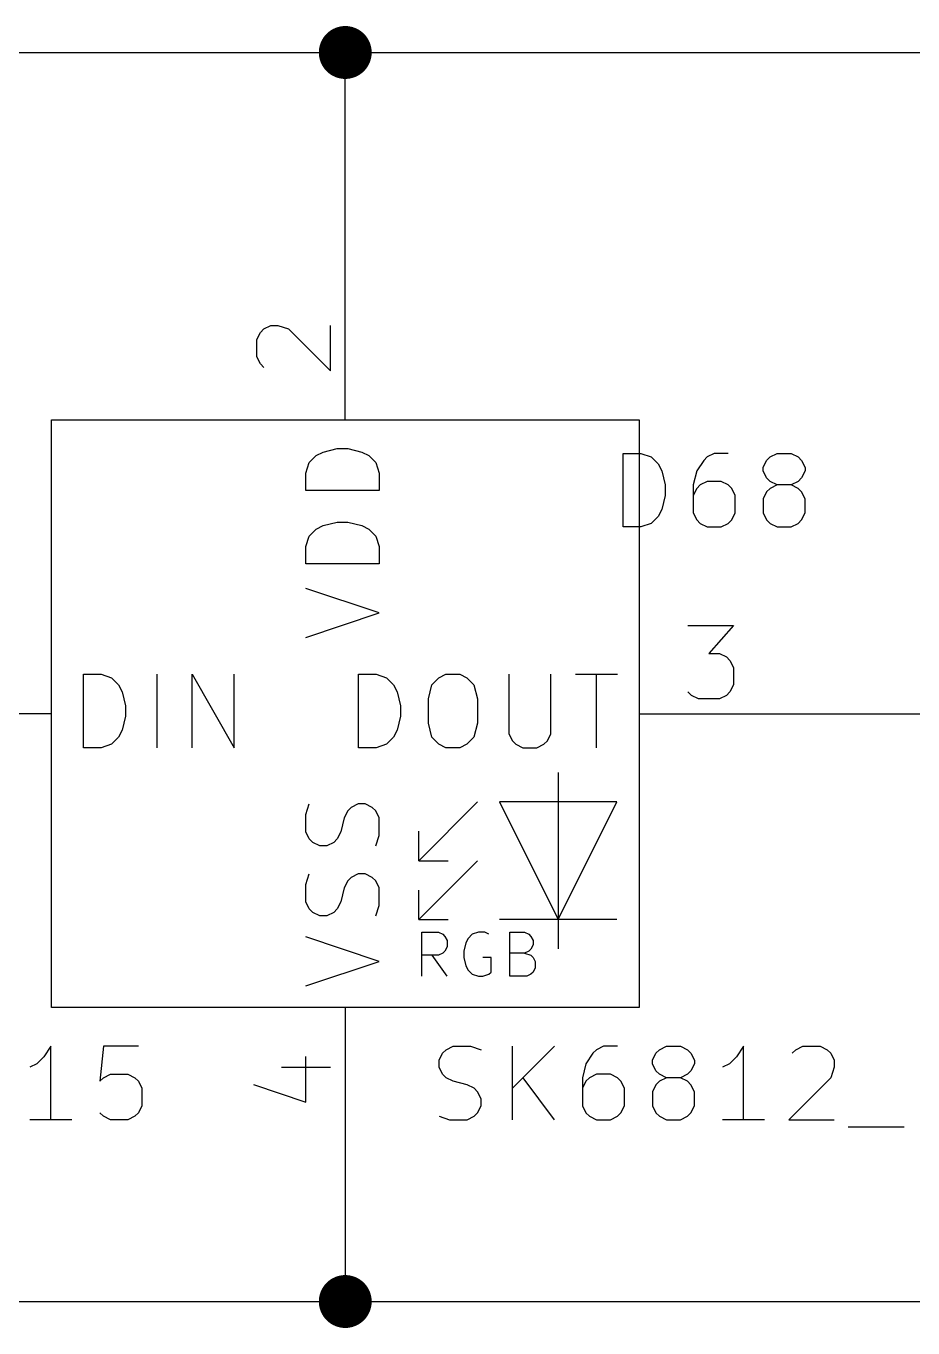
# Model space of a CAD drawing. Header units: millimetres. Extents: x 10 to 287, y -200 to -10.
# Drawn here: x 171.01 to 186.35, y -62.69 to -40.18 of the extents above; entities that cross this region are included whole.
import ezdxf

# ---------------------------------------------------------------- set-up
doc = ezdxf.new("R2010")
doc.units = ezdxf.units.MM
for name, color, linetype in [('GREENSIXTYFIVE', 129, 'CONTINUOUS'), ('LIGHTGREEN', 92, 'CONTINUOUS'), ('LIGHTRED', 12, 'CONTINUOUS'), ('RED', 14, 'CONTINUOUS'), ('WHITE', 250, 'CONTINUOUS')]:
    doc.layers.add(name, color=color, linetype=linetype)

msp = doc.modelspace()

# ---------------------------------------------------------------- linework, layer by layer
at = {"layer": 'GREENSIXTYFIVE', "linetype": 'CONTINUOUS'}
for p, q in [((175.908, -47.7278), (176.029, -47.6068)), ((175.908, -47.7278), (176.029, -47.6068)), ((176.029, -47.6068), (176.1499, -47.5463)), ((176.029, -47.6068), (176.1499, -47.5463)), ((176.1499, -47.5463), (176.3918, -47.4859)), ((176.1499, -47.5463), (176.3918, -47.4859)), ((176.3918, -47.4859), (176.5732, -47.4859)), ((176.3918, -47.4859), (176.5732, -47.4859)), ((176.5732, -47.4859), (176.8151, -47.5463)), ((176.5732, -47.4859), (176.8151, -47.5463)), ((176.8151, -47.5463), (176.9361, -47.6068)), ((176.8151, -47.5463), (176.9361, -47.6068)), ((176.9361, -47.6068), (177.0571, -47.7278)), ((176.9361, -47.6068), (177.0571, -47.7278)), ((181.3378, -48.8392), (181.3378, -47.5692)), ((181.3378, -47.5692), (181.6402, -47.5692)), ((181.3378, -48.8392), (181.3378, -47.5692)), ((181.3378, -47.5692), (181.6402, -47.5692)), ((181.6402, -47.5692), (181.8216, -47.6297)), ((181.6402, -47.5692), (181.8216, -47.6297)), ((181.8216, -47.6297), (181.9426, -47.7507)), ((181.8216, -47.6297), (181.9426, -47.7507)), ((182.7288, -47.6902), (182.6078, -47.8716)), ((182.7288, -47.6902), (182.6078, -47.8716)), ((182.7893, -47.6297), (182.7288, -47.6902)), ((182.7893, -47.6297), (182.7288, -47.6902)), ((182.9102, -47.5692), (182.7893, -47.6297)), ((182.9102, -47.5692), (182.7893, -47.6297)), ((183.1521, -47.5692), (182.9102, -47.5692)), ((183.1521, -47.5692), (182.9102, -47.5692)), ((183.7569, -47.8111), (183.8173, -47.6902)), ((183.7569, -47.8111), (183.8173, -47.6902)), ((183.8173, -47.6902), (183.8778, -47.6297)), ((183.8173, -47.6902), (183.8778, -47.6297)), ((183.8778, -47.6297), (183.9988, -47.5692)), ((183.8778, -47.6297), (183.9988, -47.5692)), ((183.9988, -47.5692), (184.2407, -47.5692)), ((183.9988, -47.5692), (184.2407, -47.5692)), ((184.2407, -47.5692), (184.3616, -47.6297)), ((184.2407, -47.5692), (184.3616, -47.6297)), ((184.3616, -47.6297), (184.4221, -47.6902)), ((184.3616, -47.6297), (184.4221, -47.6902)), ((184.4221, -47.6902), (184.4826, -47.8111)), ((184.4221, -47.6902), (184.4826, -47.8111)), ((175.8475, -47.9092), (175.908, -47.7278)), ((175.8475, -47.9092), (175.908, -47.7278)), ((175.8475, -48.2116), (175.8475, -47.9092)), ((175.8475, -48.2116), (175.8475, -47.9092)), ((177.0571, -47.7278), (177.1175, -47.9092)), ((177.0571, -47.7278), (177.1175, -47.9092)), ((177.1175, -47.9092), (177.1175, -48.2116)), ((177.1175, -47.9092), (177.1175, -48.2116)), ((181.9426, -47.7507), (182.0031, -47.8716)), ((181.9426, -47.7507), (182.0031, -47.8716)), ((182.0031, -47.8716), (182.0635, -48.1135)), ((182.0031, -47.8716), (182.0635, -48.1135)), ((182.6078, -47.8716), (182.5474, -48.1135)), ((182.6078, -47.8716), (182.5474, -48.1135)), ((183.7569, -47.8716), (183.7569, -47.8111)), ((183.7569, -47.8716), (183.7569, -47.8111)), ((183.8173, -47.9926), (183.7569, -47.8716)), ((183.8173, -47.9926), (183.7569, -47.8716)), ((184.4826, -47.8716), (184.4221, -47.9926)), ((184.4826, -47.8716), (184.4221, -47.9926)), ((184.4826, -47.8111), (184.4826, -47.8716)), ((184.4826, -47.8111), (184.4826, -47.8716)), ((182.0635, -48.1135), (182.0635, -48.2949)), ((182.0635, -48.1135), (182.0635, -48.2949)), ((182.5474, -48.1135), (182.5474, -48.5973)), ((182.5474, -48.1135), (182.5474, -48.5973)), ((182.6683, -48.1135), (182.6078, -48.174)), ((182.6683, -48.1135), (182.6078, -48.174)), ((182.7893, -48.053), (182.6683, -48.1135)), ((182.7893, -48.053), (182.6683, -48.1135)), ((183.0312, -48.053), (182.7893, -48.053)), ((183.0312, -48.053), (182.7893, -48.053)), ((183.1521, -48.1135), (183.0312, -48.053)), ((183.1521, -48.1135), (183.0312, -48.053)), ((183.2126, -48.174), (183.1521, -48.1135)), ((183.2126, -48.174), (183.1521, -48.1135)), ((183.8778, -48.053), (183.8173, -47.9926)), ((183.8778, -48.053), (183.8173, -47.9926)), ((183.9988, -48.1135), (183.8778, -48.053)), ((183.9988, -48.1135), (183.8778, -48.053)), ((183.9988, -48.1135), (183.8778, -48.174)), ((183.9988, -48.1135), (183.8778, -48.174)), ((184.2407, -48.1135), (183.9988, -48.1135)), ((184.2407, -48.1135), (183.9988, -48.1135)), ((184.3616, -48.053), (184.2407, -48.1135)), ((184.3616, -48.053), (184.2407, -48.1135)), ((184.3616, -48.174), (184.2407, -48.1135)), ((184.3616, -48.174), (184.2407, -48.1135)), ((184.4221, -47.9926), (184.3616, -48.053)), ((184.4221, -47.9926), (184.3616, -48.053)), ((177.1175, -48.2116), (175.8475, -48.2116)), ((177.1175, -48.2116), (175.8475, -48.2116)), ((182.0635, -48.2949), (182.0031, -48.5368)), ((182.0635, -48.2949), (182.0031, -48.5368)), ((182.6078, -48.174), (182.5474, -48.2949)), ((182.6078, -48.174), (182.5474, -48.2949)), ((183.2731, -48.2949), (183.2126, -48.174)), ((183.2731, -48.2949), (183.2126, -48.174)), ((183.2731, -48.5973), (183.2731, -48.2949)), ((183.2731, -48.5973), (183.2731, -48.2949)), ((183.8173, -48.2345), (183.7569, -48.3554)), ((183.8173, -48.2345), (183.7569, -48.3554)), ((183.7569, -48.3554), (183.7569, -48.5973)), ((183.7569, -48.3554), (183.7569, -48.5973)), ((183.8778, -48.174), (183.8173, -48.2345)), ((183.8778, -48.174), (183.8173, -48.2345)), ((184.4221, -48.2345), (184.3616, -48.174)), ((184.4221, -48.2345), (184.3616, -48.174)), ((184.4826, -48.3554), (184.4221, -48.2345)), ((184.4826, -48.3554), (184.4221, -48.2345)), ((184.4826, -48.5973), (184.4826, -48.3554)), ((184.4826, -48.5973), (184.4826, -48.3554)), ((182.0031, -48.5368), (181.9426, -48.6578)), ((182.0031, -48.5368), (181.9426, -48.6578)), ((182.5474, -48.5973), (182.6078, -48.7183)), ((182.5474, -48.5973), (182.6078, -48.7183)), ((183.2126, -48.7183), (183.2731, -48.5973)), ((183.2126, -48.7183), (183.2731, -48.5973)), ((183.7569, -48.5973), (183.8173, -48.7183)), ((183.7569, -48.5973), (183.8173, -48.7183)), ((184.4221, -48.7183), (184.4826, -48.5973)), ((184.4221, -48.7183), (184.4826, -48.5973)), ((176.029, -48.8768), (176.1499, -48.8163)), ((176.029, -48.8768), (176.1499, -48.8163)), ((176.1499, -48.8163), (176.3918, -48.7559)), ((176.1499, -48.8163), (176.3918, -48.7559)), ((176.3918, -48.7559), (176.5732, -48.7559)), ((176.3918, -48.7559), (176.5732, -48.7559)), ((176.5732, -48.7559), (176.8151, -48.8163)), ((176.5732, -48.7559), (176.8151, -48.8163)), ((176.8151, -48.8163), (176.9361, -48.8768)), ((176.8151, -48.8163), (176.9361, -48.8768)), ((181.8216, -48.7788), (181.6402, -48.8392)), ((181.8216, -48.7788), (181.6402, -48.8392)), ((181.9426, -48.6578), (181.8216, -48.7788)), ((181.9426, -48.6578), (181.8216, -48.7788)), ((182.6078, -48.7183), (182.6683, -48.7788)), ((182.6078, -48.7183), (182.6683, -48.7788)), ((182.6683, -48.7788), (182.7893, -48.8392)), ((182.6683, -48.7788), (182.7893, -48.8392)), ((183.0312, -48.8392), (183.1521, -48.7788)), ((183.0312, -48.8392), (183.1521, -48.7788)), ((183.1521, -48.7788), (183.2126, -48.7183)), ((183.1521, -48.7788), (183.2126, -48.7183)), ((183.8173, -48.7183), (183.8778, -48.7788)), ((183.8173, -48.7183), (183.8778, -48.7788)), ((183.8778, -48.7788), (183.9988, -48.8392)), ((183.8778, -48.7788), (183.9988, -48.8392)), ((184.2407, -48.8392), (184.3616, -48.7788)), ((184.2407, -48.8392), (184.3616, -48.7788)), ((184.3616, -48.7788), (184.4221, -48.7183)), ((184.3616, -48.7788), (184.4221, -48.7183)), ((175.8475, -49.1792), (175.908, -48.9978)), ((175.8475, -49.1792), (175.908, -48.9978)), ((175.908, -48.9978), (176.029, -48.8768)), ((175.908, -48.9978), (176.029, -48.8768)), ((176.9361, -48.8768), (177.0571, -48.9978)), ((176.9361, -48.8768), (177.0571, -48.9978)), ((177.0571, -48.9978), (177.1175, -49.1792)), ((177.0571, -48.9978), (177.1175, -49.1792)), ((181.6402, -48.8392), (181.3378, -48.8392)), ((181.6402, -48.8392), (181.3378, -48.8392)), ((182.7893, -48.8392), (183.0312, -48.8392)), ((182.7893, -48.8392), (183.0312, -48.8392)), ((183.9988, -48.8392), (184.2407, -48.8392)), ((183.9988, -48.8392), (184.2407, -48.8392)), ((175.8475, -49.4816), (175.8475, -49.1792)), ((175.8475, -49.4816), (175.8475, -49.1792)), ((177.1175, -49.1792), (177.1175, -49.4816)), ((177.1175, -49.1792), (177.1175, -49.4816)), ((177.1175, -49.4816), (175.8475, -49.4816)), ((177.1175, -49.4816), (175.8475, -49.4816)), ((177.1175, -50.3283), (175.8475, -49.9049)), ((177.1175, -50.3283), (175.8475, -49.9049)), ((175.8475, -50.7516), (177.1175, -50.3283)), ((175.8475, -50.7516), (177.1175, -50.3283)), ((172.0063, -52.6575), (172.0063, -51.3875)), ((172.0063, -51.3875), (172.3087, -51.3875)), ((172.0063, -52.6575), (172.0063, -51.3875)), ((172.0063, -51.3875), (172.3087, -51.3875)), ((172.3087, -51.3875), (172.4901, -51.448)), ((172.3087, -51.3875), (172.4901, -51.448)), ((172.4901, -51.448), (172.6111, -51.569)), ((172.4901, -51.448), (172.6111, -51.569)), ((173.2763, -52.6575), (173.2763, -51.3875)), ((173.2763, -52.6575), (173.2763, -51.3875)), ((173.8811, -52.6575), (173.8811, -51.3875)), ((173.8811, -51.3875), (174.6068, -52.6575)), ((173.8811, -52.6575), (173.8811, -51.3875)), ((173.8811, -51.3875), (174.6068, -52.6575)), ((174.6068, -52.6575), (174.6068, -51.3875)), ((174.6068, -52.6575), (174.6068, -51.3875)), ((176.7597, -52.6575), (176.7597, -51.3875)), ((176.7597, -51.3875), (177.0621, -51.3875)), ((176.7597, -52.6575), (176.7597, -51.3875)), ((176.7597, -51.3875), (177.0621, -51.3875)), ((177.0621, -51.3875), (177.2435, -51.448)), ((177.0621, -51.3875), (177.2435, -51.448)), ((177.2435, -51.448), (177.3645, -51.569)), ((177.2435, -51.448), (177.3645, -51.569)), ((178.0297, -51.569), (178.1507, -51.448)), ((178.0297, -51.569), (178.1507, -51.448)), ((178.1507, -51.448), (178.2716, -51.3875)), ((178.1507, -51.448), (178.2716, -51.3875)), ((178.2716, -51.3875), (178.5135, -51.3875)), ((178.2716, -51.3875), (178.5135, -51.3875)), ((178.5135, -51.3875), (178.6345, -51.448)), ((178.5135, -51.3875), (178.6345, -51.448)), ((178.6345, -51.448), (178.7554, -51.569)), ((178.6345, -51.448), (178.7554, -51.569)), ((179.3602, -51.3875), (179.3602, -52.4156)), ((179.3602, -51.3875), (179.3602, -52.4156)), ((180.0859, -52.4156), (180.0859, -51.3875)), ((180.0859, -52.4156), (180.0859, -51.3875)), ((180.5093, -51.3875), (181.235, -51.3875)), ((180.5093, -51.3875), (181.235, -51.3875)), ((180.8722, -52.6575), (180.8722, -51.3875)), ((180.8722, -52.6575), (180.8722, -51.3875)), ((172.6111, -51.569), (172.6716, -51.6899)), ((172.6111, -51.569), (172.6716, -51.6899)), ((172.6716, -51.6899), (172.732, -51.9318)), ((172.6716, -51.6899), (172.732, -51.9318)), ((177.3645, -51.569), (177.425, -51.6899)), ((177.3645, -51.569), (177.425, -51.6899)), ((177.425, -51.6899), (177.4854, -51.9318)), ((177.425, -51.6899), (177.4854, -51.9318)), ((177.9693, -51.8109), (178.0297, -51.569)), ((177.9693, -51.8109), (178.0297, -51.569)), ((178.7554, -51.569), (178.8159, -51.8109)), ((178.7554, -51.569), (178.8159, -51.8109)), ((172.732, -51.9318), (172.732, -52.1132)), ((172.732, -51.9318), (172.732, -52.1132)), ((177.4854, -51.9318), (177.4854, -52.1132)), ((177.4854, -51.9318), (177.4854, -52.1132)), ((177.9693, -52.2342), (177.9693, -51.8109)), ((177.9693, -52.2342), (177.9693, -51.8109)), ((178.8159, -51.8109), (178.8159, -52.2342)), ((178.8159, -51.8109), (178.8159, -52.2342)), ((172.732, -52.1132), (172.6716, -52.3551)), ((172.732, -52.1132), (172.6716, -52.3551)), ((177.4854, -52.1132), (177.425, -52.3551)), ((177.4854, -52.1132), (177.425, -52.3551)), ((172.6716, -52.3551), (172.6111, -52.4761)), ((172.6716, -52.3551), (172.6111, -52.4761)), ((177.425, -52.3551), (177.3645, -52.4761)), ((177.425, -52.3551), (177.3645, -52.4761)), ((178.0297, -52.4761), (177.9693, -52.2342)), ((178.0297, -52.4761), (177.9693, -52.2342)), ((178.8159, -52.2342), (178.7554, -52.4761)), ((178.8159, -52.2342), (178.7554, -52.4761)), ((179.3602, -52.4156), (179.4207, -52.5366)), ((179.3602, -52.4156), (179.4207, -52.5366)), ((180.0255, -52.5366), (180.0859, -52.4156)), ((180.0255, -52.5366), (180.0859, -52.4156)), ((172.3087, -52.6575), (172.0063, -52.6575)), ((172.3087, -52.6575), (172.0063, -52.6575)), ((172.4901, -52.5971), (172.3087, -52.6575)), ((172.4901, -52.5971), (172.3087, -52.6575)), ((172.6111, -52.4761), (172.4901, -52.5971)), ((172.6111, -52.4761), (172.4901, -52.5971)), ((177.0621, -52.6575), (176.7597, -52.6575)), ((177.0621, -52.6575), (176.7597, -52.6575)), ((177.2435, -52.5971), (177.0621, -52.6575)), ((177.2435, -52.5971), (177.0621, -52.6575)), ((177.3645, -52.4761), (177.2435, -52.5971)), ((177.3645, -52.4761), (177.2435, -52.5971)), ((178.1507, -52.5971), (178.0297, -52.4761)), ((178.1507, -52.5971), (178.0297, -52.4761)), ((178.2716, -52.6575), (178.1507, -52.5971)), ((178.2716, -52.6575), (178.1507, -52.5971)), ((178.5135, -52.6575), (178.2716, -52.6575)), ((178.5135, -52.6575), (178.2716, -52.6575)), ((178.6345, -52.5971), (178.5135, -52.6575)), ((178.6345, -52.5971), (178.5135, -52.6575)), ((178.7554, -52.4761), (178.6345, -52.5971)), ((178.7554, -52.4761), (178.6345, -52.5971)), ((179.4207, -52.5366), (179.4812, -52.5971)), ((179.4207, -52.5366), (179.4812, -52.5971)), ((179.4812, -52.5971), (179.6021, -52.6575)), ((179.4812, -52.5971), (179.6021, -52.6575)), ((179.6021, -52.6575), (179.844, -52.6575)), ((179.6021, -52.6575), (179.844, -52.6575)), ((179.844, -52.6575), (179.965, -52.5971)), ((179.844, -52.6575), (179.965, -52.5971)), ((179.965, -52.5971), (180.0255, -52.5366)), ((179.965, -52.5971), (180.0255, -52.5366)), ((175.8475, -53.8117), (175.908, -53.6302)), ((175.8475, -53.8117), (175.908, -53.6302)), ((176.5732, -53.7512), (176.5128, -53.8721)), ((176.5732, -53.7512), (176.5128, -53.8721)), ((176.6337, -53.6907), (176.5732, -53.7512)), ((176.6337, -53.6907), (176.5732, -53.7512)), ((176.7547, -53.6302), (176.6337, -53.6907)), ((176.7547, -53.6302), (176.6337, -53.6907)), ((176.8756, -53.6302), (176.7547, -53.6302)), ((176.8756, -53.6302), (176.7547, -53.6302)), ((176.9966, -53.6907), (176.8756, -53.6302)), ((176.9966, -53.6907), (176.8756, -53.6302)), ((177.0571, -53.7512), (176.9966, -53.6907)), ((177.0571, -53.7512), (176.9966, -53.6907)), ((177.1175, -53.8721), (177.0571, -53.7512)), ((177.1175, -53.8721), (177.0571, -53.7512)), ((175.8475, -54.114), (175.8475, -53.8117)), ((175.8475, -54.114), (175.8475, -53.8117)), ((176.5128, -53.8721), (176.4523, -54.114)), ((176.5128, -53.8721), (176.4523, -54.114)), ((177.1175, -54.1745), (177.1175, -53.8721)), ((177.1175, -54.1745), (177.1175, -53.8721)), ((175.908, -54.235), (175.8475, -54.114)), ((175.908, -54.235), (175.8475, -54.114)), ((175.9685, -54.2955), (175.908, -54.235)), ((175.9685, -54.2955), (175.908, -54.235)), ((176.3918, -54.235), (176.3313, -54.2955)), ((176.3918, -54.235), (176.3313, -54.2955)), ((176.4523, -54.114), (176.3918, -54.235)), ((176.4523, -54.114), (176.3918, -54.235)), ((177.0571, -54.3559), (177.1175, -54.1745)), ((177.0571, -54.3559), (177.1175, -54.1745)), ((176.0894, -54.3559), (175.9685, -54.2955)), ((176.0894, -54.3559), (175.9685, -54.2955)), ((176.2104, -54.3559), (176.0894, -54.3559)), ((176.2104, -54.3559), (176.0894, -54.3559)), ((176.3313, -54.2955), (176.2104, -54.3559)), ((176.3313, -54.2955), (176.2104, -54.3559)), ((175.8475, -55.0212), (175.908, -54.8397)), ((175.8475, -55.0212), (175.908, -54.8397)), ((176.6337, -54.9002), (176.5732, -54.9607)), ((176.6337, -54.9002), (176.5732, -54.9607)), ((176.7547, -54.8397), (176.6337, -54.9002)), ((176.7547, -54.8397), (176.6337, -54.9002)), ((176.8756, -54.8397), (176.7547, -54.8397)), ((176.8756, -54.8397), (176.7547, -54.8397)), ((176.9966, -54.9002), (176.8756, -54.8397)), ((176.9966, -54.9002), (176.8756, -54.8397)), ((177.0571, -54.9607), (176.9966, -54.9002)), ((177.0571, -54.9607), (176.9966, -54.9002)), ((175.8475, -55.3235), (175.8475, -55.0212)), ((175.8475, -55.3235), (175.8475, -55.0212)), ((176.5128, -55.0816), (176.4523, -55.3235)), ((176.5128, -55.0816), (176.4523, -55.3235)), ((176.5732, -54.9607), (176.5128, -55.0816)), ((176.5732, -54.9607), (176.5128, -55.0816)), ((177.1175, -55.0816), (177.0571, -54.9607)), ((177.1175, -55.0816), (177.0571, -54.9607)), ((177.1175, -55.384), (177.1175, -55.0816)), ((177.1175, -55.384), (177.1175, -55.0816)), ((175.908, -55.4445), (175.8475, -55.3235)), ((175.908, -55.4445), (175.8475, -55.3235)), ((176.4523, -55.3235), (176.3918, -55.4445)), ((176.4523, -55.3235), (176.3918, -55.4445)), ((175.9685, -55.505), (175.908, -55.4445)), ((175.9685, -55.505), (175.908, -55.4445)), ((176.0894, -55.5654), (175.9685, -55.505)), ((176.0894, -55.5654), (175.9685, -55.505)), ((176.2104, -55.5654), (176.0894, -55.5654)), ((176.2104, -55.5654), (176.0894, -55.5654)), ((176.3313, -55.505), (176.2104, -55.5654)), ((176.3313, -55.505), (176.2104, -55.5654)), ((176.3918, -55.4445), (176.3313, -55.505)), ((176.3918, -55.4445), (176.3313, -55.505)), ((177.0571, -55.5654), (177.1175, -55.384)), ((177.0571, -55.5654), (177.1175, -55.384)), ((177.1175, -56.3517), (175.8475, -55.9283)), ((177.1175, -56.3517), (175.8475, -55.9283)), ((175.8475, -56.775), (177.1175, -56.3517)), ((175.8475, -56.775), (177.1175, -56.3517)), ((171.44, -57.8189), (171.3191, -58.0004)), ((171.44, -57.8189), (171.3191, -58.0004)), ((171.44, -59.0889), (171.44, -57.8189)), ((171.44, -59.0889), (171.44, -57.8189)), ((172.3471, -57.8189), (172.2867, -58.4237)), ((172.3471, -57.8189), (172.2867, -58.4237)), ((172.9519, -57.8189), (172.3471, -57.8189)), ((172.9519, -57.8189), (172.3471, -57.8189)), ((178.274, -57.8794), (178.395, -57.8189)), ((178.274, -57.8794), (178.395, -57.8189)), ((178.395, -57.8189), (178.6973, -57.8189)), ((178.395, -57.8189), (178.6973, -57.8189)), ((178.6973, -57.8189), (178.8788, -57.8794)), ((178.6973, -57.8189), (178.8788, -57.8794)), ((179.423, -59.0889), (179.423, -57.8189)), ((180.1487, -57.8189), (179.423, -58.5446)), ((179.423, -59.0889), (179.423, -57.8189)), ((180.1487, -57.8189), (179.423, -58.5446)), ((180.9954, -57.8189), (180.8745, -57.8794)), ((180.9954, -57.8189), (180.8745, -57.8794)), ((181.2373, -57.8189), (180.9954, -57.8189)), ((181.2373, -57.8189), (180.9954, -57.8189)), ((181.963, -57.8794), (182.084, -57.8189)), ((181.963, -57.8794), (182.084, -57.8189)), ((182.084, -57.8189), (182.3259, -57.8189)), ((182.084, -57.8189), (182.3259, -57.8189)), ((182.3259, -57.8189), (182.4468, -57.8794)), ((182.3259, -57.8189), (182.4468, -57.8794)), ((183.4144, -57.8189), (183.2935, -58.0004)), ((183.4144, -57.8189), (183.2935, -58.0004)), ((183.4144, -59.0889), (183.4144, -57.8189)), ((183.4144, -59.0889), (183.4144, -57.8189)), ((184.3215, -57.8794), (184.4425, -57.8189)), ((184.3215, -57.8794), (184.4425, -57.8189)), ((184.4425, -57.8189), (184.7449, -57.8189)), ((184.4425, -57.8189), (184.7449, -57.8189)), ((184.7449, -57.8189), (184.8658, -57.8794)), ((184.7449, -57.8189), (184.8658, -57.8794)), ((171.3191, -58.0004), (171.1981, -58.1213)), ((171.3191, -58.0004), (171.1981, -58.1213)), ((178.1531, -58.0608), (178.2135, -57.9399)), ((178.1531, -58.0608), (178.2135, -57.9399)), ((178.1531, -58.1818), (178.1531, -58.0608)), ((178.1531, -58.1818), (178.1531, -58.0608)), ((178.2135, -57.9399), (178.274, -57.8794)), ((178.2135, -57.9399), (178.274, -57.8794)), ((180.814, -57.9399), (180.693, -58.1213)), ((180.814, -57.9399), (180.693, -58.1213)), ((180.8745, -57.8794), (180.814, -57.9399)), ((180.8745, -57.8794), (180.814, -57.9399)), ((181.8421, -58.0608), (181.9025, -57.9399)), ((181.8421, -58.0608), (181.9025, -57.9399)), ((181.8421, -58.1213), (181.8421, -58.0608)), ((181.8421, -58.1213), (181.8421, -58.0608)), ((181.9025, -57.9399), (181.963, -57.8794)), ((181.9025, -57.9399), (181.963, -57.8794)), ((182.4468, -57.8794), (182.5073, -57.9399)), ((182.4468, -57.8794), (182.5073, -57.9399)), ((182.5073, -57.9399), (182.5678, -58.0608)), ((182.5073, -57.9399), (182.5678, -58.0608)), ((182.5678, -58.0608), (182.5678, -58.1213)), ((182.5678, -58.0608), (182.5678, -58.1213)), ((183.2935, -58.0004), (183.1725, -58.1213)), ((183.2935, -58.0004), (183.1725, -58.1213)), ((184.2611, -57.9399), (184.3215, -57.8794)), ((184.2611, -57.9399), (184.3215, -57.8794)), ((184.8658, -57.8794), (184.9263, -57.9399)), ((184.8658, -57.8794), (184.9263, -57.9399)), ((184.9263, -57.9399), (184.9868, -58.0608)), ((184.9263, -57.9399), (184.9868, -58.0608)), ((184.9868, -58.0608), (184.9868, -58.1818)), ((184.9868, -58.0608), (184.9868, -58.1818)), ((171.1981, -58.1213), (171.0772, -58.1818)), ((171.1981, -58.1213), (171.0772, -58.1818)), ((178.2135, -58.3027), (178.1531, -58.1818)), ((178.2135, -58.3027), (178.1531, -58.1818)), ((180.693, -58.1213), (180.6326, -58.3632)), ((180.693, -58.1213), (180.6326, -58.3632)), ((181.9025, -58.2423), (181.8421, -58.1213)), ((181.9025, -58.2423), (181.8421, -58.1213)), ((181.963, -58.3027), (181.9025, -58.2423)), ((181.963, -58.3027), (181.9025, -58.2423)), ((182.5073, -58.2423), (182.4468, -58.3027)), ((182.5073, -58.2423), (182.4468, -58.3027)), ((182.5678, -58.1213), (182.5073, -58.2423)), ((182.5678, -58.1213), (182.5073, -58.2423)), ((183.1725, -58.1213), (183.0516, -58.1818)), ((183.1725, -58.1213), (183.0516, -58.1818)), ((184.9868, -58.1818), (184.9263, -58.3632)), ((184.9868, -58.1818), (184.9263, -58.3632)), ((172.2867, -58.4237), (172.3471, -58.3632)), ((172.2867, -58.4237), (172.3471, -58.3632)), ((172.3471, -58.3632), (172.4681, -58.3027)), ((172.3471, -58.3632), (172.4681, -58.3027)), ((172.4681, -58.3027), (172.7705, -58.3027)), ((172.4681, -58.3027), (172.7705, -58.3027)), ((172.7705, -58.3027), (172.8914, -58.3632)), ((172.7705, -58.3027), (172.8914, -58.3632)), ((172.8914, -58.3632), (172.9519, -58.4237)), ((172.8914, -58.3632), (172.9519, -58.4237)), ((172.9519, -58.4237), (173.0124, -58.5446)), ((172.9519, -58.4237), (173.0124, -58.5446)), ((178.274, -58.3632), (178.2135, -58.3027)), ((178.274, -58.3632), (178.2135, -58.3027)), ((178.395, -58.4237), (178.274, -58.3632)), ((178.395, -58.4237), (178.274, -58.3632)), ((178.6369, -58.4842), (178.395, -58.4237)), ((178.6369, -58.4842), (178.395, -58.4237)), ((178.7578, -58.5446), (178.6369, -58.4842)), ((178.7578, -58.5446), (178.6369, -58.4842)), ((180.1487, -59.0889), (179.6045, -58.3632)), ((180.1487, -59.0889), (179.6045, -58.3632)), ((180.6326, -58.3632), (180.6326, -58.847)), ((180.6326, -58.3632), (180.6326, -58.847)), ((180.693, -58.4237), (180.6326, -58.5446)), ((180.693, -58.4237), (180.6326, -58.5446)), ((180.7535, -58.3632), (180.693, -58.4237)), ((180.7535, -58.3632), (180.693, -58.4237)), ((180.8745, -58.3027), (180.7535, -58.3632)), ((180.8745, -58.3027), (180.7535, -58.3632)), ((181.1164, -58.3027), (180.8745, -58.3027)), ((181.1164, -58.3027), (180.8745, -58.3027)), ((181.2373, -58.3632), (181.1164, -58.3027)), ((181.2373, -58.3632), (181.1164, -58.3027)), ((181.2978, -58.4237), (181.2373, -58.3632)), ((181.2978, -58.4237), (181.2373, -58.3632)), ((181.3583, -58.5446), (181.2978, -58.4237)), ((181.3583, -58.5446), (181.2978, -58.4237)), ((181.9025, -58.4842), (181.8421, -58.6051)), ((181.9025, -58.4842), (181.8421, -58.6051)), ((181.963, -58.4237), (181.9025, -58.4842)), ((181.963, -58.4237), (181.9025, -58.4842)), ((182.084, -58.3632), (181.963, -58.3027)), ((182.084, -58.3632), (181.963, -58.3027)), ((182.084, -58.3632), (181.963, -58.4237)), ((182.084, -58.3632), (181.963, -58.4237)), ((182.3259, -58.3632), (182.084, -58.3632)), ((182.3259, -58.3632), (182.084, -58.3632)), ((182.4468, -58.3027), (182.3259, -58.3632)), ((182.4468, -58.3027), (182.3259, -58.3632)), ((182.4468, -58.4237), (182.3259, -58.3632)), ((182.4468, -58.4237), (182.3259, -58.3632)), ((182.5073, -58.4842), (182.4468, -58.4237)), ((182.5073, -58.4842), (182.4468, -58.4237)), ((182.5678, -58.6051), (182.5073, -58.4842)), ((182.5678, -58.6051), (182.5073, -58.4842)), ((184.9263, -58.3632), (184.2006, -59.0889)), ((184.9263, -58.3632), (184.2006, -59.0889)), ((173.0124, -58.5446), (173.0124, -58.847)), ((173.0124, -58.5446), (173.0124, -58.847)), ((178.8183, -58.6051), (178.7578, -58.5446)), ((178.8183, -58.6051), (178.7578, -58.5446)), ((178.8788, -58.7261), (178.8183, -58.6051)), ((178.8788, -58.7261), (178.8183, -58.6051)), ((178.8788, -58.847), (178.8788, -58.7261)), ((178.8788, -58.847), (178.8788, -58.7261)), ((181.3583, -58.847), (181.3583, -58.5446)), ((181.3583, -58.847), (181.3583, -58.5446)), ((181.8421, -58.6051), (181.8421, -58.847)), ((181.8421, -58.6051), (181.8421, -58.847)), ((182.5678, -58.847), (182.5678, -58.6051)), ((182.5678, -58.847), (182.5678, -58.6051)), ((173.0124, -58.847), (172.9519, -58.968)), ((173.0124, -58.847), (172.9519, -58.968)), ((178.8183, -58.968), (178.8788, -58.847)), ((178.8183, -58.968), (178.8788, -58.847)), ((180.6326, -58.847), (180.693, -58.968)), ((180.6326, -58.847), (180.693, -58.968)), ((181.2978, -58.968), (181.3583, -58.847)), ((181.2978, -58.968), (181.3583, -58.847)), ((181.8421, -58.847), (181.9025, -58.968)), ((181.8421, -58.847), (181.9025, -58.968)), ((182.5073, -58.968), (182.5678, -58.847)), ((182.5073, -58.968), (182.5678, -58.847)), ((171.8029, -59.0889), (171.0772, -59.0889)), ((171.8029, -59.0889), (171.0772, -59.0889)), ((172.3471, -59.0285), (172.2867, -58.968)), ((172.3471, -59.0285), (172.2867, -58.968)), ((172.4681, -59.0889), (172.3471, -59.0285)), ((172.4681, -59.0889), (172.3471, -59.0285)), ((172.7705, -59.0889), (172.4681, -59.0889)), ((172.7705, -59.0889), (172.4681, -59.0889)), ((172.8914, -59.0285), (172.7705, -59.0889)), ((172.8914, -59.0285), (172.7705, -59.0889)), ((172.9519, -58.968), (172.8914, -59.0285)), ((172.9519, -58.968), (172.8914, -59.0285)), ((178.1531, -59.0285), (178.3345, -59.0889)), ((178.1531, -59.0285), (178.3345, -59.0889)), ((178.3345, -59.0889), (178.6369, -59.0889)), ((178.3345, -59.0889), (178.6369, -59.0889)), ((178.6369, -59.0889), (178.7578, -59.0285)), ((178.6369, -59.0889), (178.7578, -59.0285)), ((178.7578, -59.0285), (178.8183, -58.968)), ((178.7578, -59.0285), (178.8183, -58.968)), ((180.693, -58.968), (180.7535, -59.0285)), ((180.693, -58.968), (180.7535, -59.0285)), ((180.7535, -59.0285), (180.8745, -59.0889)), ((180.7535, -59.0285), (180.8745, -59.0889)), ((180.8745, -59.0889), (181.1164, -59.0889)), ((180.8745, -59.0889), (181.1164, -59.0889)), ((181.1164, -59.0889), (181.2373, -59.0285)), ((181.1164, -59.0889), (181.2373, -59.0285)), ((181.2373, -59.0285), (181.2978, -58.968)), ((181.2373, -59.0285), (181.2978, -58.968)), ((181.9025, -58.968), (181.963, -59.0285)), ((181.9025, -58.968), (181.963, -59.0285)), ((181.963, -59.0285), (182.084, -59.0889)), ((181.963, -59.0285), (182.084, -59.0889)), ((182.084, -59.0889), (182.3259, -59.0889)), ((182.084, -59.0889), (182.3259, -59.0889)), ((182.3259, -59.0889), (182.4468, -59.0285)), ((182.3259, -59.0889), (182.4468, -59.0285)), ((182.4468, -59.0285), (182.5073, -58.968)), ((182.4468, -59.0285), (182.5073, -58.968)), ((183.7773, -59.0889), (183.0516, -59.0889)), ((183.7773, -59.0889), (183.0516, -59.0889)), ((184.2006, -59.0889), (184.9868, -59.0889)), ((184.2006, -59.0889), (184.9868, -59.0889)), ((185.2287, -59.2099), (186.1963, -59.2099)), ((185.2287, -59.2099), (186.1963, -59.2099))]:
    msp.add_line(p, q, dxfattribs=at)
at = {"layer": 'LIGHTGREEN', "linetype": 'CONTINUOUS'}
for p, q in [((158.75, -40.64), (176.53, -40.64)), ((176.53, -44.45), (176.53, -40.64)), ((176.53, -40.64), (194.31, -40.64)), ((184.15, -52.07), (186.69, -52.07)), ((176.53, -59.69), (176.53, -62.23)), ((158.75, -62.23), (176.53, -62.23)), ((176.53, -62.23), (194.31, -62.23))]:
    msp.add_line(p, q, dxfattribs=at)
at = {"layer": 'LIGHTGREEN', "const_width": 0.4572}
for points in [[(176.3014, -40.64, 1), (176.7586, -40.64, 1)], [(176.3014, -62.23, 1), (176.7586, -62.23, 1)]]:
    msp.add_lwpolyline(points, format="xyb", close=True, dxfattribs=at)
at = {"layer": 'LIGHTRED', "linetype": 'CONTINUOUS'}
for p, q in [((175.0634, -45.478), (175.1239, -45.4175)), ((175.0634, -45.478), (175.1239, -45.4175)), ((175.1239, -45.4175), (175.2448, -45.357)), ((175.1239, -45.4175), (175.2448, -45.357)), ((175.2448, -45.357), (175.3658, -45.357)), ((175.2448, -45.357), (175.3658, -45.357)), ((175.3658, -45.357), (175.5472, -45.4175)), ((175.3658, -45.357), (175.5472, -45.4175)), ((175.5472, -45.4175), (176.2729, -46.1432)), ((175.5472, -45.4175), (176.2729, -46.1432)), ((176.2729, -46.1432), (176.2729, -45.357)), ((176.2729, -46.1432), (176.2729, -45.357)), ((175.0029, -45.5989), (175.0634, -45.478)), ((175.0029, -45.5989), (175.0634, -45.478)), ((175.0029, -45.9013), (175.0029, -45.5989)), ((175.0029, -45.9013), (175.0029, -45.5989)), ((175.0634, -46.0223), (175.0029, -45.9013)), ((175.0634, -46.0223), (175.0029, -45.9013)), ((175.1239, -46.0827), (175.0634, -46.0223)), ((175.1239, -46.0827), (175.0634, -46.0223)), ((182.4567, -50.5429), (183.2429, -50.5429)), ((182.4567, -50.5429), (183.2429, -50.5429)), ((183.2429, -50.5429), (182.8195, -51.0267)), ((183.2429, -50.5429), (182.8195, -51.0267)), ((182.8195, -51.0267), (183.001, -51.0267)), ((182.8195, -51.0267), (183.001, -51.0267)), ((183.001, -51.0267), (183.1219, -51.0872)), ((183.001, -51.0267), (183.1219, -51.0872)), ((183.1219, -51.0872), (183.1824, -51.1477)), ((183.1219, -51.0872), (183.1824, -51.1477)), ((183.1824, -51.1477), (183.2429, -51.2686)), ((183.1824, -51.1477), (183.2429, -51.2686)), ((183.2429, -51.2686), (183.2429, -51.571)), ((183.2429, -51.2686), (183.2429, -51.571)), ((182.5172, -51.7525), (182.4567, -51.692)), ((182.5172, -51.7525), (182.4567, -51.692)), ((182.6381, -51.8129), (182.5172, -51.7525)), ((182.6381, -51.8129), (182.5172, -51.7525)), ((183.1219, -51.7525), (183.001, -51.8129)), ((183.1219, -51.7525), (183.001, -51.8129)), ((183.1824, -51.692), (183.1219, -51.7525)), ((183.1824, -51.692), (183.1219, -51.7525)), ((183.2429, -51.571), (183.1824, -51.692)), ((183.2429, -51.571), (183.1824, -51.692)), ((183.001, -51.8129), (182.6381, -51.8129)), ((183.001, -51.8129), (182.6381, -51.8129)), ((175.8496, -58.7827), (175.8496, -57.9966)), ((175.8496, -58.7827), (175.8496, -57.9966)), ((175.4263, -58.178), (176.2729, -58.178)), ((175.4263, -58.178), (176.2729, -58.178)), ((174.9425, -58.4804), (175.8496, -58.7827)), ((174.9425, -58.4804), (175.8496, -58.7827))]:
    msp.add_line(p, q, dxfattribs=at)
at = {"layer": 'RED', "linetype": 'CONTINUOUS'}
for p, q in [((176.53, -46.99), (176.53, -44.45)), ((176.53, -46.99), (176.53, -44.45)), ((171.45, -57.15), (171.45, -46.99)), ((171.45, -46.99), (181.61, -46.99)), ((181.61, -46.99), (181.61, -57.15)), ((171.45, -52.07), (168.91, -52.07)), ((171.45, -52.07), (168.91, -52.07)), ((181.61, -52.07), (184.15, -52.07)), ((181.61, -52.07), (184.15, -52.07)), ((180.213, -53.086), (180.213, -55.626)), ((178.816, -53.594), (177.8, -54.61)), ((181.229, -53.594), (179.197, -53.594)), ((179.197, -53.594), (180.213, -55.626)), ((180.213, -55.626), (181.229, -53.594)), ((177.8, -54.61), (177.8, -54.102)), ((177.8, -54.61), (178.308, -54.61)), ((178.816, -54.61), (177.8, -55.626)), ((177.8, -55.626), (177.8, -55.118)), ((177.8, -55.626), (178.308, -55.626)), ((181.229, -55.626), (179.197, -55.626)), ((180.213, -55.626), (180.213, -56.134)), ((177.8544, -56.6085), (177.8544, -55.8465)), ((177.8544, -55.8465), (178.1447, -55.8465)), ((178.1447, -55.8465), (178.2172, -55.8828)), ((178.2172, -55.8828), (178.2535, -55.9191)), ((178.2535, -55.9191), (178.2898, -55.9917)), ((178.2898, -55.9917), (178.2898, -56.1005)), ((178.6164, -56.028), (178.5801, -56.1731)), ((178.6527, -55.9554), (178.6164, -56.028)), ((178.7252, -55.8828), (178.6527, -55.9554)), ((178.8341, -55.8465), (178.7252, -55.8828)), ((178.943, -55.8465), (178.8341, -55.8465)), ((179.0155, -55.8828), (178.943, -55.8465)), ((179.3784, -56.6085), (179.3784, -55.8465)), ((179.3784, -55.8465), (179.6324, -55.8465)), ((179.6324, -55.8465), (179.705, -55.8828)), ((179.705, -55.8828), (179.7412, -55.9191)), ((179.7412, -55.9191), (179.7775, -55.9917)), ((179.7775, -55.9917), (179.7775, -56.0643)), ((178.1447, -56.2457), (177.8544, -56.2457)), ((178.2898, -56.6085), (178.0358, -56.2457)), ((178.2172, -56.2094), (178.1447, -56.2457)), ((178.2535, -56.1731), (178.2172, -56.2094)), ((178.2898, -56.1005), (178.2535, -56.1731)), ((178.5801, -56.1731), (178.5801, -56.282)), ((179.6324, -56.2094), (179.3784, -56.2094)), ((179.705, -56.1731), (179.6324, -56.2094)), ((179.6324, -56.2094), (179.7412, -56.2457)), ((179.7412, -56.1368), (179.705, -56.1731)), ((179.7775, -56.0643), (179.7412, -56.1368)), ((179.7412, -56.2457), (179.7775, -56.282)), ((178.5801, -56.282), (178.6164, -56.4271)), ((178.6164, -56.4271), (178.6527, -56.4997)), ((179.0518, -56.282), (178.9067, -56.282)), ((179.0518, -56.536), (179.0518, -56.282)), ((179.7775, -56.282), (179.8138, -56.3545)), ((179.8138, -56.4634), (179.7775, -56.536)), ((179.8138, -56.3545), (179.8138, -56.4634)), ((178.6527, -56.4997), (178.7252, -56.5723)), ((178.7252, -56.5723), (178.8341, -56.6085)), ((178.8341, -56.6085), (178.9067, -56.6085)), ((178.9067, -56.6085), (179.0155, -56.5723)), ((179.0155, -56.5723), (179.0518, -56.536)), ((179.6687, -56.6085), (179.3784, -56.6085)), ((179.7412, -56.5723), (179.6687, -56.6085)), ((179.7775, -56.536), (179.7412, -56.5723)), ((181.61, -57.15), (171.45, -57.15)), ((176.53, -57.15), (176.53, -59.69)), ((176.53, -57.15), (176.53, -59.69))]:
    msp.add_line(p, q, dxfattribs=at)
at = {"layer": 'WHITE', "linetype": 'CONTINUOUS'}
for p, q in [((171.45, -57.15), (171.45, -46.99)), ((171.45, -46.99), (181.61, -46.99)), ((181.61, -46.99), (181.61, -57.15)), ((181.61, -57.15), (171.45, -57.15))]:
    msp.add_line(p, q, dxfattribs=at)

doc.saveas('drawing.dxf')
